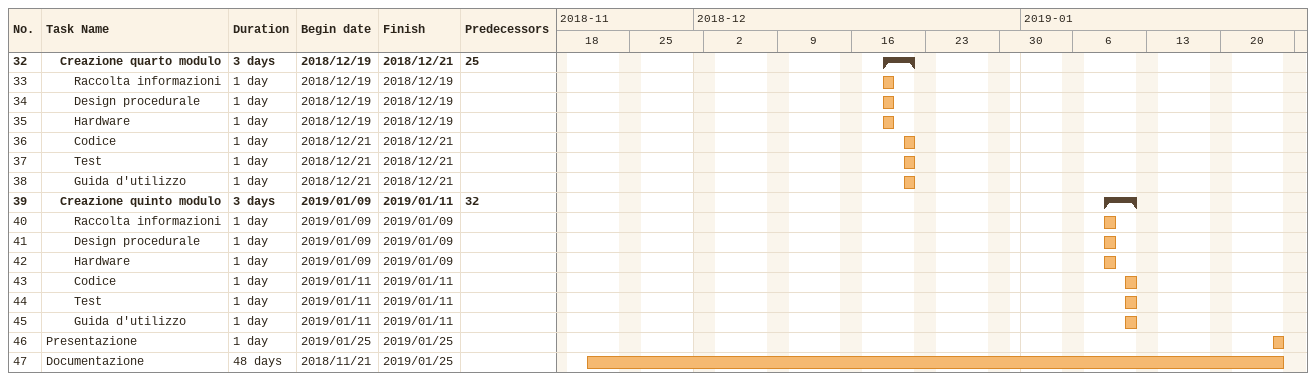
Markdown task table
| ID | Level | Task | Duration | Start | Finish | Predecessors |
|---|---|---|---|---|---|---|
| 32 | 2 | **Creazione quarto modulo** | 3d | 2018-12-19 | 2018-12-21 | 25 |
| 33 | 3 | Raccolta informazioni | 1d | 2018-12-19 | 2018-12-19 |  |
| 34 | 3 | Design procedurale | 1d | 2018-12-19 | 2018-12-19 |  |
| 35 | 3 | Hardware | 1d | 2018-12-19 | 2018-12-19 |  |
| 36 | 3 | Codice | 1d | 2018-12-21 | 2018-12-21 |  |
| 37 | 3 | Test | 1d | 2018-12-21 | 2018-12-21 |  |
| 38 | 3 | Guida d'utilizzo | 1d | 2018-12-21 | 2018-12-21 |  |
| 39 | 2 | **Creazione quinto modulo** | 3d | 2019-01-09 | 2019-01-11 | 32 |
| 40 | 3 | Raccolta informazioni | 1d | 2019-01-09 | 2019-01-09 |  |
| 41 | 3 | Design procedurale | 1d | 2019-01-09 | 2019-01-09 |  |
| 42 | 3 | Hardware | 1d | 2019-01-09 | 2019-01-09 |  |
| 43 | 3 | Codice | 1d | 2019-01-11 | 2019-01-11 |  |
| 44 | 3 | Test | 1d | 2019-01-11 | 2019-01-11 |  |
| 45 | 3 | Guida d'utilizzo | 1d | 2019-01-11 | 2019-01-11 |  |
| 46 | 1 | Presentazione | 1d | 2019-01-25 | 2019-01-25 |  |
| 47 | 1 | Documentazione | 48d | 2018-11-21 | 2019-01-25 |  |
